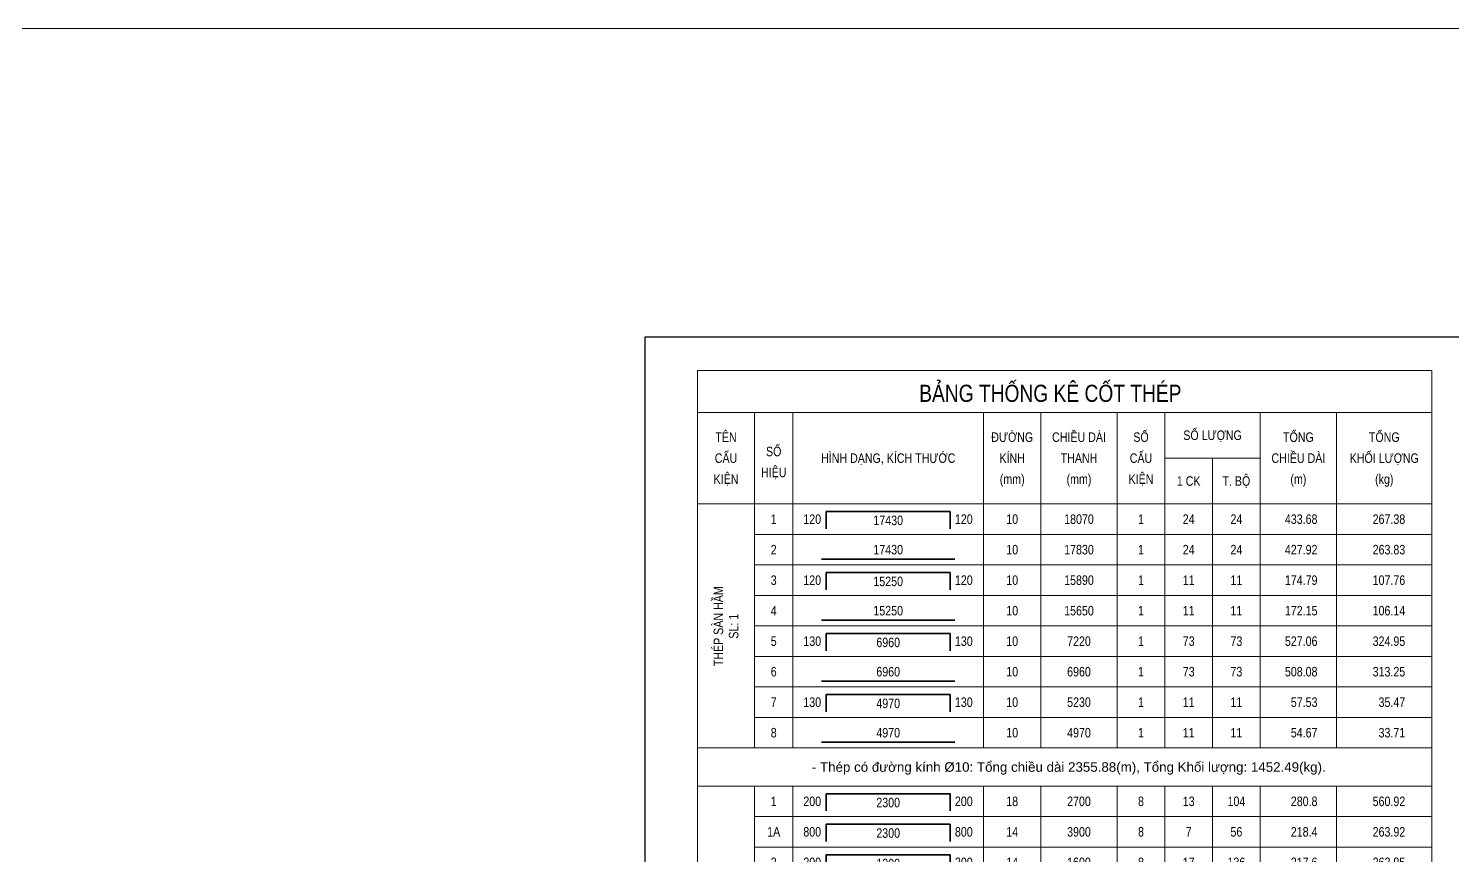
# Model space of a CAD drawing. Extents: x -165145 to 691808, y -202842 to 311040.
# Drawn here: x 348910 to 367569, y 73195 to 84039 of the extents above; entities that cross this region are included whole.
import ezdxf
from ezdxf.enums import TextEntityAlignment as Align

# ---------------------------------------------------------------- set-up
doc = ezdxf.new("R2010")
doc.units = 0
doc.header["$LTSCALE"] = 10
doc.header["$MEASUREMENT"] = 0
doc.layers.get('0').update_dxf_attribs({"linetype": 'CONTINUOUS'})
doc.layers.get('Defpoints').update_dxf_attribs({"color": 5, "linetype": 'CONTINUOUS'})
for name, color, linetype, lineweight in [('DCE_BaoBeTong', 4, 'CONTINUOUS', 18), ('Dce_text', 7, 'CONTINUOUS', 13), ('DCE_ThepChu', 1, 'CONTINUOUS', 35), ('GE_KC_NETMANH', 8, 'CONTINUOUS', 20), ('TEXT', 4, 'CONTINUOUS', 20)]:
    doc.layers.add(name, color=color, linetype=linetype, lineweight=lineweight)
doc.styles.add('Dce_Text', font='arial.ttf', dxfattribs={"width": 0.8})
doc.styles.add('Dce_Text2', font='arial.ttf', dxfattribs={"width": 0.8})

# ---------------------------------------------------------------- blocks, each defined once
blk = doc.blocks.new('TKTitle')
at = {"layer": 'DCE_BaoBeTong'}
for p, q in [((15, -11), (15, -35)), ((25, -11), (25, -35)), ((75, -11), (75, -35)), ((90, -11), (90, -35)), ((110, -11), (110, -35)), ((122.5, -11), (122.5, -35)), ((147.5, -11), (147.5, -35)), ((167.5, -11), (167.5, -35)), ((122.5, -23), (147.5, -23)), ((135, -23), (135, -35))]:
    blk.add_line(p, q, dxfattribs=at)
for points in [[(0, 0), (0, -11), (0, -35), (15, -35), (25, -35), (75, -35), (90, -35), (122.5, -35), (135, -35), (147.5, -35), (167.5, -35), (192.5, -35), (192.5, -11), (192.5, 0), (0, 0)], [(0, -11), (15, -11), (25, -11), (75, -11), (90, -11), (122.5, -11), (147.5, -11), (167.5, -11), (192.5, -11)]]:
    blk.add_lwpolyline(points, dxfattribs=at)
at = {"style": 'Dce_Text', "width": 0.8}
for s, height, p in [('BẢNG THỐNG KÊ CỐT THÉP', 4.5, (92.5, -6)), ('TÊN', 2.5, (7.5, -17.5)), ('ĐƯỜNG', 2.5, (82.5, -17.5)), ('CHIỀU DÀI', 2.5, (100, -17.5)), ('SỐ', 2.5, (116.25, -17.5)), ('SỐ LƯỢNG', 2.5, (135, -17)), ('TỔNG', 2.5, (157.5, -17.5)), ('TỔNG', 2.5, (180, -17.5)), ('CẤU', 2.5, (7.5, -23)), ('SỐ', 2.5, (20, -21.25)), ('HÌNH DẠNG, KÍCH THƯỚC', 2.5, (50, -23)), ('KÍNH', 2.5, (82.5, -23)), ('THANH', 2.5, (100, -23)), ('CẤU', 2.5, (116.25, -23)), ('CHIỀU DÀI', 2.5, (157.5, -23)), ('KHỐI LƯỢNG', 2.5, (180, -23)), ('HIỆU', 2.5, (20, -26.75)), ('KIỆN', 2.5, (7.5, -28.5)), ('(mm)', 2.5, (82.5, -28.5)), ('(mm)', 2.5, (100, -28.5)), ('KIỆN', 2.5, (116.25, -28.5)), ('1 CK', 2.5, (128.75, -29)), ('T. BỘ', 2.5, (141.25, -29)), ('(m)', 2.5, (157.5, -28.5)), ('(kg)', 2.5, (180, -28.5))]:
    blk.add_text(s, height=height, dxfattribs=at).set_placement(p, align=Align.MIDDLE_CENTER)
blk = doc.blocks.new('TenCauKien')
at = {"layer": 'Dce_text', "style": 'Dce_Text', "width": 0.8}
for tag, p in [('TENCAUKIEN', (-2, 0)), ('SOCAUKIEN', (2, 0))]:
    blk.add_attdef(tag, text='', height=2.5, rotation=90, dxfattribs=at).set_placement(p, align=Align.MIDDLE_CENTER)
blk = doc.blocks.new('TK4')
at = {"layer": 'DCE_BaoBeTong'}
for p, q in [((0, -8), (0, 0)), ((25, -8), (25, 0)), ((75, -8), (75, 0)), ((90, -8), (90, 0)), ((110, -8), (110, 0)), ((122.5, -8), (122.5, 0)), ((135, -8), (135, 0)), ((147.5, -8), (147.5, 0)), ((167.5, -8), (167.5, 0))]:
    blk.add_line(p, q, dxfattribs=at)
for points in [[(15, -8), (25, -8), (75, -8), (90, -8), (122.5, -8), (135, -8), (147.5, -8), (167.5, -8), (192.5, -8), (192.5, 0)], [(15, 0), (15, -8)]]:
    blk.add_lwpolyline(points, dxfattribs=at)
at = {"layer": 'DCE_ThepChu'}
blk.add_lwpolyline([(33.78, -6.5), (33.78, -2), (66.22, -2), (66.22, -6.5)], dxfattribs=at)
at = {"layer": 'Dce_text', "color": 2, "style": 'Dce_Text', "width": 0.8, "flags": 4}
for tag, p in [('SH', (20, -4)), ('L2', (50, -4.32)), ('DK', (82.5, -4)), ('sumL', (100, -4)), ('SKC', (116.25, -4)), ('SL', (128.75, -4))]:
    blk.add_attdef(tag, text='', height=2.5, dxfattribs=at).set_placement(p, align=Align.MIDDLE_CENTER)
for tag, p in [('L1', (32.43, -4)), ('Lall', (162.5, -4)), ('KL', (185.5, -4))]:
    blk.add_attdef(tag, text='', height=2.5, dxfattribs=at).set_placement(p, align=Align.MIDDLE_RIGHT)
blk.add_attdef('L3', text='', height=2.5, dxfattribs=at).set_placement((67.48, -4), align=Align.MIDDLE_LEFT)
at = {"layer": 'Dce_text', "color": 2, "style": 'Dce_Text', "width": 0.8}
blk.add_attdef('TSL', text='', height=2.5, dxfattribs=at).set_placement((141.25, -4), align=Align.MIDDLE_CENTER)
blk = doc.blocks.new('TK1')
at = {"layer": 'DCE_BaoBeTong'}
for p, q in [((0, -8), (0, 0)), ((25, -8), (25, 0)), ((75, -8), (75, 0)), ((90, -8), (90, 0)), ((110, -8), (110, 0)), ((122.5, -8), (122.5, 0)), ((135, -8), (135, 0)), ((147.5, -8), (147.5, 0)), ((167.5, -8), (167.5, 0))]:
    blk.add_line(p, q, dxfattribs=at)
for points in [[(15, -8), (25, -8), (75, -8), (90, -8), (122.5, -8), (135, -8), (147.5, -8), (167.5, -8), (192.5, -8), (192.5, 0)], [(15, 0), (15, -8)]]:
    blk.add_lwpolyline(points, dxfattribs=at)
at = {"layer": 'DCE_ThepChu'}
blk.add_lwpolyline([(32.5, -6.5), (67.5, -6.5)], dxfattribs=at)
at = {"layer": 'Dce_text', "color": 2, "style": 'Dce_Text', "width": 0.8, "flags": 4}
for tag, p in [('SH', (20, -4)), ('L', (50, -4)), ('DK', (82.5, -4)), ('sumL', (100, -4)), ('SKC', (116.25, -4)), ('SL', (128.75, -4))]:
    blk.add_attdef(tag, text='', height=2.5, dxfattribs=at).set_placement(p, align=Align.MIDDLE_CENTER)
at = {"layer": 'Dce_text', "color": 2, "style": 'Dce_Text', "width": 0.8}
blk.add_attdef('TSL', text='', height=2.5, dxfattribs=at).set_placement((141.25, -4), align=Align.MIDDLE_CENTER)
at = {"layer": 'Dce_text', "color": 2, "style": 'Dce_Text', "width": 0.8, "flags": 4}
for tag, p in [('Lall', (162.5, -4)), ('KL', (185.5, -4))]:
    blk.add_attdef(tag, text='', height=2.5, dxfattribs=at).set_placement(p, align=Align.MIDDLE_RIGHT)

msp = doc.modelspace()

# ---------------------------------------------------------------- linework, layer by layer
at = {"layer": 'DCE_BaoBeTong'}
for p, q in [((357674.27379, 74605.51187), (358424.27379, 74605.51187)), ((357674.27379, 74605.51187), (357674.27379, 74105.51187)), ((367299.27379, 74605.51187), (367299.27379, 74105.51187)), ((357674.27379, 74105.51187), (367299.27379, 74105.51187))]:
    msp.add_line(p, q, dxfattribs=at)
at = {"layer": 'Defpoints'}
msp.add_lwpolyline([(356992.12104, 79998.00909), (378009.08979, 79998.00909), (378009.08979, 62514.32784), (356992.12104, 62514.32784)], close=True, dxfattribs=at)
at = {"layer": 'GE_KC_NETMANH'}
msp.add_line((174130.40086, 84039.32784), (385223.40086, 84039.32784), dxfattribs=at)

# ---------------------------------------------------------------- block references
at = {"layer": 'Dce_text'}
ref = msp.add_blockref('TK4', (357674.27379, 77805.51187), dxfattribs=dict(at, xscale=50, yscale=50, zscale=50))
ref.add_attrib('SH', '1', dxfattribs={"color": 2, "height": 125, "style": 'Dce_Text', "width": 0.8}).set_placement((358674.27379, 77605.51187), align=Align.MIDDLE_CENTER)
ref.add_attrib('L2', '17430', dxfattribs={"color": 2, "height": 125, "style": 'Dce_Text', "width": 0.8}).set_placement((360174.27379, 77589.55008), align=Align.MIDDLE_CENTER)
ref.add_attrib('L1', '120', dxfattribs={"color": 2, "height": 125, "style": 'Dce_Text', "width": 0.8}).set_placement((359295.5391, 77605.51187), align=Align.MIDDLE_RIGHT)
ref.add_attrib('L3', '120', dxfattribs={"color": 2, "height": 125, "style": 'Dce_Text', "width": 0.8}).set_placement((361048.51276, 77605.51187), align=Align.MIDDLE_LEFT)
ref.add_attrib('DK', '10', dxfattribs={"color": 2, "height": 125, "style": 'Dce_Text', "width": 0.8}).set_placement((361799.27379, 77605.51187), align=Align.MIDDLE_CENTER)
ref.add_attrib('sumL', '18070', dxfattribs={"color": 2, "height": 125, "style": 'Dce_Text', "width": 0.8}).set_placement((362674.27379, 77605.51187), align=Align.MIDDLE_CENTER)
ref.add_attrib('SL', '24', dxfattribs={"color": 2, "height": 125, "style": 'Dce_Text', "width": 0.8}).set_placement((364111.77379, 77605.51187), align=Align.MIDDLE_CENTER)
ref.add_attrib('SKC', '1', dxfattribs={"color": 2, "height": 125, "style": 'Dce_Text', "width": 0.8}).set_placement((363486.77379, 77605.51187), align=Align.MIDDLE_CENTER)
ref.add_attrib('Lall', '433.68', dxfattribs={"color": 2, "height": 125, "style": 'Dce_Text', "width": 0.8}).set_placement((365799.27379, 77605.51187), align=Align.MIDDLE_RIGHT)
ref.add_attrib('KL', '267.38', dxfattribs={"color": 2, "height": 125, "style": 'Dce_Text', "width": 0.8}).set_placement((366949.27379, 77605.51187), align=Align.MIDDLE_RIGHT)
ref.add_attrib('TSL', '24', dxfattribs={"color": 2, "height": 125, "style": 'Dce_Text', "width": 0.8}).set_placement((364736.77379, 77605.51187), align=Align.MIDDLE_CENTER)
ref = msp.add_blockref('TK1', (357674.27379, 77405.51187), dxfattribs=dict(at, xscale=50, yscale=50, zscale=50))
ref.add_attrib('KL', '263.83', dxfattribs={"color": 2, "height": 125, "style": 'Dce_Text', "width": 0.8}).set_placement((366949.27379, 77205.51187), align=Align.MIDDLE_RIGHT)
ref.add_attrib('Lall', '427.92', dxfattribs={"color": 2, "height": 125, "style": 'Dce_Text', "width": 0.8}).set_placement((365799.27379, 77205.51187), align=Align.MIDDLE_RIGHT)
ref.add_attrib('SKC', '1', dxfattribs={"color": 2, "height": 125, "style": 'Dce_Text', "width": 0.8}).set_placement((363486.77379, 77205.51187), align=Align.MIDDLE_CENTER)
ref.add_attrib('SL', '24', dxfattribs={"color": 2, "height": 125, "style": 'Dce_Text', "width": 0.8}).set_placement((364111.77379, 77205.51187), align=Align.MIDDLE_CENTER)
ref.add_attrib('sumL', '17830', dxfattribs={"color": 2, "height": 125, "style": 'Dce_Text', "width": 0.8}).set_placement((362674.27379, 77205.51187), align=Align.MIDDLE_CENTER)
ref.add_attrib('DK', '10', dxfattribs={"color": 2, "height": 125, "style": 'Dce_Text', "width": 0.8}).set_placement((361799.27379, 77205.51187), align=Align.MIDDLE_CENTER)
ref.add_attrib('L', '17430', dxfattribs={"color": 2, "height": 125, "style": 'Dce_Text', "width": 0.8}).set_placement((360174.27379, 77205.51187), align=Align.MIDDLE_CENTER)
ref.add_attrib('SH', '2', dxfattribs={"color": 2, "height": 125, "style": 'Dce_Text', "width": 0.8}).set_placement((358674.27379, 77205.51187), align=Align.MIDDLE_CENTER)
ref.add_attrib('TSL', '24', dxfattribs={"color": 2, "height": 125, "style": 'Dce_Text', "width": 0.8}).set_placement((364736.77379, 77205.51187), align=Align.MIDDLE_CENTER)
ref = msp.add_blockref('TK4', (357674.27379, 77005.51187), dxfattribs=dict(at, xscale=50, yscale=50, zscale=50))
ref.add_attrib('SH', '3', dxfattribs={"color": 2, "height": 125, "style": 'Dce_Text', "width": 0.8}).set_placement((358674.27379, 76805.51187), align=Align.MIDDLE_CENTER)
ref.add_attrib('L2', '15250', dxfattribs={"color": 2, "height": 125, "style": 'Dce_Text', "width": 0.8}).set_placement((360174.27379, 76789.55008), align=Align.MIDDLE_CENTER)
ref.add_attrib('L1', '120', dxfattribs={"color": 2, "height": 125, "style": 'Dce_Text', "width": 0.8}).set_placement((359295.5391, 76805.51187), align=Align.MIDDLE_RIGHT)
ref.add_attrib('L3', '120', dxfattribs={"color": 2, "height": 125, "style": 'Dce_Text', "width": 0.8}).set_placement((361048.51276, 76805.51187), align=Align.MIDDLE_LEFT)
ref.add_attrib('DK', '10', dxfattribs={"color": 2, "height": 125, "style": 'Dce_Text', "width": 0.8}).set_placement((361799.27379, 76805.51187), align=Align.MIDDLE_CENTER)
ref.add_attrib('sumL', '15890', dxfattribs={"color": 2, "height": 125, "style": 'Dce_Text', "width": 0.8}).set_placement((362674.27379, 76805.51187), align=Align.MIDDLE_CENTER)
ref.add_attrib('SL', '11', dxfattribs={"color": 2, "height": 125, "style": 'Dce_Text', "width": 0.8}).set_placement((364111.77379, 76805.51187), align=Align.MIDDLE_CENTER)
ref.add_attrib('SKC', '1', dxfattribs={"color": 2, "height": 125, "style": 'Dce_Text', "width": 0.8}).set_placement((363486.77379, 76805.51187), align=Align.MIDDLE_CENTER)
ref.add_attrib('Lall', '174.79', dxfattribs={"color": 2, "height": 125, "style": 'Dce_Text', "width": 0.8}).set_placement((365799.27379, 76805.51187), align=Align.MIDDLE_RIGHT)
ref.add_attrib('KL', '107.76', dxfattribs={"color": 2, "height": 125, "style": 'Dce_Text', "width": 0.8}).set_placement((366949.27379, 76805.51187), align=Align.MIDDLE_RIGHT)
ref.add_attrib('TSL', '11', dxfattribs={"color": 2, "height": 125, "style": 'Dce_Text', "width": 0.8}).set_placement((364736.77379, 76805.51187), align=Align.MIDDLE_CENTER)
ref = msp.add_blockref('TK1', (357674.27379, 76605.51187), dxfattribs=dict(at, xscale=50, yscale=50, zscale=50))
ref.add_attrib('KL', '106.14', dxfattribs={"color": 2, "height": 125, "style": 'Dce_Text', "width": 0.8}).set_placement((366949.27379, 76405.51187), align=Align.MIDDLE_RIGHT)
ref.add_attrib('Lall', '172.15', dxfattribs={"color": 2, "height": 125, "style": 'Dce_Text', "width": 0.8}).set_placement((365799.27379, 76405.51187), align=Align.MIDDLE_RIGHT)
ref.add_attrib('SKC', '1', dxfattribs={"color": 2, "height": 125, "style": 'Dce_Text', "width": 0.8}).set_placement((363486.77379, 76405.51187), align=Align.MIDDLE_CENTER)
ref.add_attrib('SL', '11', dxfattribs={"color": 2, "height": 125, "style": 'Dce_Text', "width": 0.8}).set_placement((364111.77379, 76405.51187), align=Align.MIDDLE_CENTER)
ref.add_attrib('sumL', '15650', dxfattribs={"color": 2, "height": 125, "style": 'Dce_Text', "width": 0.8}).set_placement((362674.27379, 76405.51187), align=Align.MIDDLE_CENTER)
ref.add_attrib('DK', '10', dxfattribs={"color": 2, "height": 125, "style": 'Dce_Text', "width": 0.8}).set_placement((361799.27379, 76405.51187), align=Align.MIDDLE_CENTER)
ref.add_attrib('L', '15250', dxfattribs={"color": 2, "height": 125, "style": 'Dce_Text', "width": 0.8}).set_placement((360174.27379, 76405.51187), align=Align.MIDDLE_CENTER)
ref.add_attrib('SH', '4', dxfattribs={"color": 2, "height": 125, "style": 'Dce_Text', "width": 0.8}).set_placement((358674.27379, 76405.51187), align=Align.MIDDLE_CENTER)
ref.add_attrib('TSL', '11', dxfattribs={"color": 2, "height": 125, "style": 'Dce_Text', "width": 0.8}).set_placement((364736.77379, 76405.51187), align=Align.MIDDLE_CENTER)
ref = msp.add_blockref('TK4', (357674.27379, 76205.51187), dxfattribs=dict(at, xscale=50, yscale=50, zscale=50))
ref.add_attrib('SH', '5', dxfattribs={"color": 2, "height": 125, "style": 'Dce_Text', "width": 0.8}).set_placement((358674.27379, 76005.51187), align=Align.MIDDLE_CENTER)
ref.add_attrib('L2', '6960', dxfattribs={"color": 2, "height": 125, "style": 'Dce_Text', "width": 0.8}).set_placement((360174.27379, 75989.55008), align=Align.MIDDLE_CENTER)
ref.add_attrib('L1', '130', dxfattribs={"color": 2, "height": 125, "style": 'Dce_Text', "width": 0.8}).set_placement((359295.5391, 76005.51187), align=Align.MIDDLE_RIGHT)
ref.add_attrib('L3', '130', dxfattribs={"color": 2, "height": 125, "style": 'Dce_Text', "width": 0.8}).set_placement((361048.51276, 76005.51187), align=Align.MIDDLE_LEFT)
ref.add_attrib('DK', '10', dxfattribs={"color": 2, "height": 125, "style": 'Dce_Text', "width": 0.8}).set_placement((361799.27379, 76005.51187), align=Align.MIDDLE_CENTER)
ref.add_attrib('sumL', '7220', dxfattribs={"color": 2, "height": 125, "style": 'Dce_Text', "width": 0.8}).set_placement((362674.27379, 76005.51187), align=Align.MIDDLE_CENTER)
ref.add_attrib('SL', '73', dxfattribs={"color": 2, "height": 125, "style": 'Dce_Text', "width": 0.8}).set_placement((364111.77379, 76005.51187), align=Align.MIDDLE_CENTER)
ref.add_attrib('SKC', '1', dxfattribs={"color": 2, "height": 125, "style": 'Dce_Text', "width": 0.8}).set_placement((363486.77379, 76005.51187), align=Align.MIDDLE_CENTER)
ref.add_attrib('Lall', '527.06', dxfattribs={"color": 2, "height": 125, "style": 'Dce_Text', "width": 0.8}).set_placement((365799.27379, 76005.51187), align=Align.MIDDLE_RIGHT)
ref.add_attrib('KL', '324.95', dxfattribs={"color": 2, "height": 125, "style": 'Dce_Text', "width": 0.8}).set_placement((366949.27379, 76005.51187), align=Align.MIDDLE_RIGHT)
ref.add_attrib('TSL', '73', dxfattribs={"color": 2, "height": 125, "style": 'Dce_Text', "width": 0.8}).set_placement((364736.77379, 76005.51187), align=Align.MIDDLE_CENTER)
ref = msp.add_blockref('TK1', (357674.27379, 75805.51187), dxfattribs=dict(at, xscale=50, yscale=50, zscale=50))
ref.add_attrib('KL', '313.25', dxfattribs={"color": 2, "height": 125, "style": 'Dce_Text', "width": 0.8}).set_placement((366949.27379, 75605.51187), align=Align.MIDDLE_RIGHT)
ref.add_attrib('Lall', '508.08', dxfattribs={"color": 2, "height": 125, "style": 'Dce_Text', "width": 0.8}).set_placement((365799.27379, 75605.51187), align=Align.MIDDLE_RIGHT)
ref.add_attrib('SKC', '1', dxfattribs={"color": 2, "height": 125, "style": 'Dce_Text', "width": 0.8}).set_placement((363486.77379, 75605.51187), align=Align.MIDDLE_CENTER)
ref.add_attrib('SL', '73', dxfattribs={"color": 2, "height": 125, "style": 'Dce_Text', "width": 0.8}).set_placement((364111.77379, 75605.51187), align=Align.MIDDLE_CENTER)
ref.add_attrib('sumL', '6960', dxfattribs={"color": 2, "height": 125, "style": 'Dce_Text', "width": 0.8}).set_placement((362674.27379, 75605.51187), align=Align.MIDDLE_CENTER)
ref.add_attrib('DK', '10', dxfattribs={"color": 2, "height": 125, "style": 'Dce_Text', "width": 0.8}).set_placement((361799.27379, 75605.51187), align=Align.MIDDLE_CENTER)
ref.add_attrib('L', '6960', dxfattribs={"color": 2, "height": 125, "style": 'Dce_Text', "width": 0.8}).set_placement((360174.27379, 75605.51187), align=Align.MIDDLE_CENTER)
ref.add_attrib('SH', '6', dxfattribs={"color": 2, "height": 125, "style": 'Dce_Text', "width": 0.8}).set_placement((358674.27379, 75605.51187), align=Align.MIDDLE_CENTER)
ref.add_attrib('TSL', '73', dxfattribs={"color": 2, "height": 125, "style": 'Dce_Text', "width": 0.8}).set_placement((364736.77379, 75605.51187), align=Align.MIDDLE_CENTER)
ref = msp.add_blockref('TK4', (357674.27379, 75405.51187), dxfattribs=dict(at, xscale=50, yscale=50, zscale=50))
ref.add_attrib('SH', '7', dxfattribs={"color": 2, "height": 125, "style": 'Dce_Text', "width": 0.8}).set_placement((358674.27379, 75205.51187), align=Align.MIDDLE_CENTER)
ref.add_attrib('L2', '4970', dxfattribs={"color": 2, "height": 125, "style": 'Dce_Text', "width": 0.8}).set_placement((360174.27379, 75189.55008), align=Align.MIDDLE_CENTER)
ref.add_attrib('L1', '130', dxfattribs={"color": 2, "height": 125, "style": 'Dce_Text', "width": 0.8}).set_placement((359295.5391, 75205.51187), align=Align.MIDDLE_RIGHT)
ref.add_attrib('L3', '130', dxfattribs={"color": 2, "height": 125, "style": 'Dce_Text', "width": 0.8}).set_placement((361048.51276, 75205.51187), align=Align.MIDDLE_LEFT)
ref.add_attrib('DK', '10', dxfattribs={"color": 2, "height": 125, "style": 'Dce_Text', "width": 0.8}).set_placement((361799.27379, 75205.51187), align=Align.MIDDLE_CENTER)
ref.add_attrib('sumL', '5230', dxfattribs={"color": 2, "height": 125, "style": 'Dce_Text', "width": 0.8}).set_placement((362674.27379, 75205.51187), align=Align.MIDDLE_CENTER)
ref.add_attrib('SL', '11', dxfattribs={"color": 2, "height": 125, "style": 'Dce_Text', "width": 0.8}).set_placement((364111.77379, 75205.51187), align=Align.MIDDLE_CENTER)
ref.add_attrib('SKC', '1', dxfattribs={"color": 2, "height": 125, "style": 'Dce_Text', "width": 0.8}).set_placement((363486.77379, 75205.51187), align=Align.MIDDLE_CENTER)
ref.add_attrib('Lall', '57.53', dxfattribs={"color": 2, "height": 125, "style": 'Dce_Text', "width": 0.8}).set_placement((365799.27379, 75205.51187), align=Align.MIDDLE_RIGHT)
ref.add_attrib('KL', '35.47', dxfattribs={"color": 2, "height": 125, "style": 'Dce_Text', "width": 0.8}).set_placement((366949.27379, 75205.51187), align=Align.MIDDLE_RIGHT)
ref.add_attrib('TSL', '11', dxfattribs={"color": 2, "height": 125, "style": 'Dce_Text', "width": 0.8}).set_placement((364736.77379, 75205.51187), align=Align.MIDDLE_CENTER)
ref = msp.add_blockref('TK1', (357674.27379, 75005.51187), dxfattribs=dict(at, xscale=50, yscale=50, zscale=50))
ref.add_attrib('KL', '33.71', dxfattribs={"color": 2, "height": 125, "style": 'Dce_Text', "width": 0.8}).set_placement((366949.27379, 74805.51187), align=Align.MIDDLE_RIGHT)
ref.add_attrib('Lall', '54.67', dxfattribs={"color": 2, "height": 125, "style": 'Dce_Text', "width": 0.8}).set_placement((365799.27379, 74805.51187), align=Align.MIDDLE_RIGHT)
ref.add_attrib('SKC', '1', dxfattribs={"color": 2, "height": 125, "style": 'Dce_Text', "width": 0.8}).set_placement((363486.77379, 74805.51187), align=Align.MIDDLE_CENTER)
ref.add_attrib('SL', '11', dxfattribs={"color": 2, "height": 125, "style": 'Dce_Text', "width": 0.8}).set_placement((364111.77379, 74805.51187), align=Align.MIDDLE_CENTER)
ref.add_attrib('sumL', '4970', dxfattribs={"color": 2, "height": 125, "style": 'Dce_Text', "width": 0.8}).set_placement((362674.27379, 74805.51187), align=Align.MIDDLE_CENTER)
ref.add_attrib('DK', '10', dxfattribs={"color": 2, "height": 125, "style": 'Dce_Text', "width": 0.8}).set_placement((361799.27379, 74805.51187), align=Align.MIDDLE_CENTER)
ref.add_attrib('L', '4970', dxfattribs={"color": 2, "height": 125, "style": 'Dce_Text', "width": 0.8}).set_placement((360174.27379, 74805.51187), align=Align.MIDDLE_CENTER)
ref.add_attrib('SH', '8', dxfattribs={"color": 2, "height": 125, "style": 'Dce_Text', "width": 0.8}).set_placement((358674.27379, 74805.51187), align=Align.MIDDLE_CENTER)
ref.add_attrib('TSL', '11', dxfattribs={"color": 2, "height": 125, "style": 'Dce_Text', "width": 0.8}).set_placement((364736.77379, 74805.51187), align=Align.MIDDLE_CENTER)
ref = msp.add_blockref('TK4', (357674.27379, 74105.51187), dxfattribs=dict(at, xscale=50, yscale=50, zscale=50))
ref.add_attrib('SH', '1', dxfattribs={"color": 2, "height": 125, "style": 'Dce_Text', "width": 0.8}).set_placement((358674.27379, 73905.51187), align=Align.MIDDLE_CENTER)
ref.add_attrib('L2', '2300', dxfattribs={"color": 2, "height": 125, "style": 'Dce_Text', "width": 0.8}).set_placement((360174.27379, 73889.55008), align=Align.MIDDLE_CENTER)
ref.add_attrib('L1', '200', dxfattribs={"color": 2, "height": 125, "style": 'Dce_Text', "width": 0.8}).set_placement((359295.5391, 73905.51187), align=Align.MIDDLE_RIGHT)
ref.add_attrib('L3', '200', dxfattribs={"color": 2, "height": 125, "style": 'Dce_Text', "width": 0.8}).set_placement((361048.51276, 73905.51187), align=Align.MIDDLE_LEFT)
ref.add_attrib('DK', '18', dxfattribs={"color": 2, "height": 125, "style": 'Dce_Text', "width": 0.8}).set_placement((361799.27379, 73905.51187), align=Align.MIDDLE_CENTER)
ref.add_attrib('sumL', '2700', dxfattribs={"color": 2, "height": 125, "style": 'Dce_Text', "width": 0.8}).set_placement((362674.27379, 73905.51187), align=Align.MIDDLE_CENTER)
ref.add_attrib('SL', '13', dxfattribs={"color": 2, "height": 125, "style": 'Dce_Text', "width": 0.8}).set_placement((364111.77379, 73905.51187), align=Align.MIDDLE_CENTER)
ref.add_attrib('SKC', '8', dxfattribs={"color": 2, "height": 125, "style": 'Dce_Text', "width": 0.8}).set_placement((363486.77379, 73905.51187), align=Align.MIDDLE_CENTER)
ref.add_attrib('Lall', '280.8', dxfattribs={"color": 2, "height": 125, "style": 'Dce_Text', "width": 0.8}).set_placement((365799.27379, 73905.51187), align=Align.MIDDLE_RIGHT)
ref.add_attrib('KL', '560.92', dxfattribs={"color": 2, "height": 125, "style": 'Dce_Text', "width": 0.8}).set_placement((366949.27379, 73905.51187), align=Align.MIDDLE_RIGHT)
ref.add_attrib('TSL', '104', dxfattribs={"color": 2, "height": 125, "style": 'Dce_Text', "width": 0.8}).set_placement((364736.77379, 73905.51187), align=Align.MIDDLE_CENTER)
ref = msp.add_blockref('TK4', (357674.27379, 73705.51187), dxfattribs=dict(at, xscale=50, yscale=50, zscale=50))
ref.add_attrib('SH', '1A', dxfattribs={"color": 2, "height": 125, "style": 'Dce_Text', "width": 0.8}).set_placement((358674.27379, 73505.51187), align=Align.MIDDLE_CENTER)
ref.add_attrib('L2', '2300', dxfattribs={"color": 2, "height": 125, "style": 'Dce_Text', "width": 0.8}).set_placement((360174.27379, 73489.55008), align=Align.MIDDLE_CENTER)
ref.add_attrib('L1', '800', dxfattribs={"color": 2, "height": 125, "style": 'Dce_Text', "width": 0.8}).set_placement((359295.5391, 73505.51187), align=Align.MIDDLE_RIGHT)
ref.add_attrib('L3', '800', dxfattribs={"color": 2, "height": 125, "style": 'Dce_Text', "width": 0.8}).set_placement((361048.51276, 73505.51187), align=Align.MIDDLE_LEFT)
ref.add_attrib('DK', '14', dxfattribs={"color": 2, "height": 125, "style": 'Dce_Text', "width": 0.8}).set_placement((361799.27379, 73505.51187), align=Align.MIDDLE_CENTER)
ref.add_attrib('sumL', '3900', dxfattribs={"color": 2, "height": 125, "style": 'Dce_Text', "width": 0.8}).set_placement((362674.27379, 73505.51187), align=Align.MIDDLE_CENTER)
ref.add_attrib('SL', '7', dxfattribs={"color": 2, "height": 125, "style": 'Dce_Text', "width": 0.8}).set_placement((364111.77379, 73505.51187), align=Align.MIDDLE_CENTER)
ref.add_attrib('SKC', '8', dxfattribs={"color": 2, "height": 125, "style": 'Dce_Text', "width": 0.8}).set_placement((363486.77379, 73505.51187), align=Align.MIDDLE_CENTER)
ref.add_attrib('Lall', '218.4', dxfattribs={"color": 2, "height": 125, "style": 'Dce_Text', "width": 0.8}).set_placement((365799.27379, 73505.51187), align=Align.MIDDLE_RIGHT)
ref.add_attrib('KL', '263.92', dxfattribs={"color": 2, "height": 125, "style": 'Dce_Text', "width": 0.8}).set_placement((366949.27379, 73505.51187), align=Align.MIDDLE_RIGHT)
ref.add_attrib('TSL', '56', dxfattribs={"color": 2, "height": 125, "style": 'Dce_Text', "width": 0.8}).set_placement((364736.77379, 73505.51187), align=Align.MIDDLE_CENTER)
ref = msp.add_blockref('TK4', (357674.27379, 73305.51187), dxfattribs=dict(at, xscale=50, yscale=50, zscale=50))
ref.add_attrib('SH', '2', dxfattribs={"color": 2, "height": 125, "style": 'Dce_Text', "width": 0.8}).set_placement((358674.27379, 73105.51187), align=Align.MIDDLE_CENTER)
ref.add_attrib('L2', '1200', dxfattribs={"color": 2, "height": 125, "style": 'Dce_Text', "width": 0.8}).set_placement((360174.27379, 73089.55008), align=Align.MIDDLE_CENTER)
ref.add_attrib('L1', '200', dxfattribs={"color": 2, "height": 125, "style": 'Dce_Text', "width": 0.8}).set_placement((359295.5391, 73105.51187), align=Align.MIDDLE_RIGHT)
ref.add_attrib('L3', '200', dxfattribs={"color": 2, "height": 125, "style": 'Dce_Text', "width": 0.8}).set_placement((361048.51276, 73105.51187), align=Align.MIDDLE_LEFT)
ref.add_attrib('DK', '14', dxfattribs={"color": 2, "height": 125, "style": 'Dce_Text', "width": 0.8}).set_placement((361799.27379, 73105.51187), align=Align.MIDDLE_CENTER)
ref.add_attrib('sumL', '1600', dxfattribs={"color": 2, "height": 125, "style": 'Dce_Text', "width": 0.8}).set_placement((362674.27379, 73105.51187), align=Align.MIDDLE_CENTER)
ref.add_attrib('SL', '17', dxfattribs={"color": 2, "height": 125, "style": 'Dce_Text', "width": 0.8}).set_placement((364111.77379, 73105.51187), align=Align.MIDDLE_CENTER)
ref.add_attrib('SKC', '8', dxfattribs={"color": 2, "height": 125, "style": 'Dce_Text', "width": 0.8}).set_placement((363486.77379, 73105.51187), align=Align.MIDDLE_CENTER)
ref.add_attrib('Lall', '217.6', dxfattribs={"color": 2, "height": 125, "style": 'Dce_Text', "width": 0.8}).set_placement((365799.27379, 73105.51187), align=Align.MIDDLE_RIGHT)
ref.add_attrib('KL', '262.95', dxfattribs={"color": 2, "height": 125, "style": 'Dce_Text', "width": 0.8}).set_placement((366949.27379, 73105.51187), align=Align.MIDDLE_RIGHT)
ref.add_attrib('TSL', '136', dxfattribs={"color": 2, "height": 125, "style": 'Dce_Text', "width": 0.8}).set_placement((364736.77379, 73105.51187), align=Align.MIDDLE_CENTER)
at = {"layer": 'TEXT', "xscale": 50, "yscale": 50, "zscale": 50}
msp.add_blockref('TKTitle', (357674.27379, 79555.51187), dxfattribs=at)
msp.add_blockref('TenCauKien', (358049.27379, 76201.47674), dxfattribs=at).add_auto_attribs({'SOCAUKIEN': 'SL: 1', 'TENCAUKIEN': 'THÉP SÀN HẦM'})

# ---------------------------------------------------------------- texts
at = {"layer": 'Dce_text', "style": 'Dce_Text2'}
msp.add_text('- Thép có đường kính Ø10: Tổng chiều dài 2355.88(m), Tổng Khối lượng: 1452.49(kg).', height=125, dxfattribs=at).set_placement((359174.27379, 74355.51187), align=Align.MIDDLE_LEFT)

doc.saveas('drawing.dxf')
